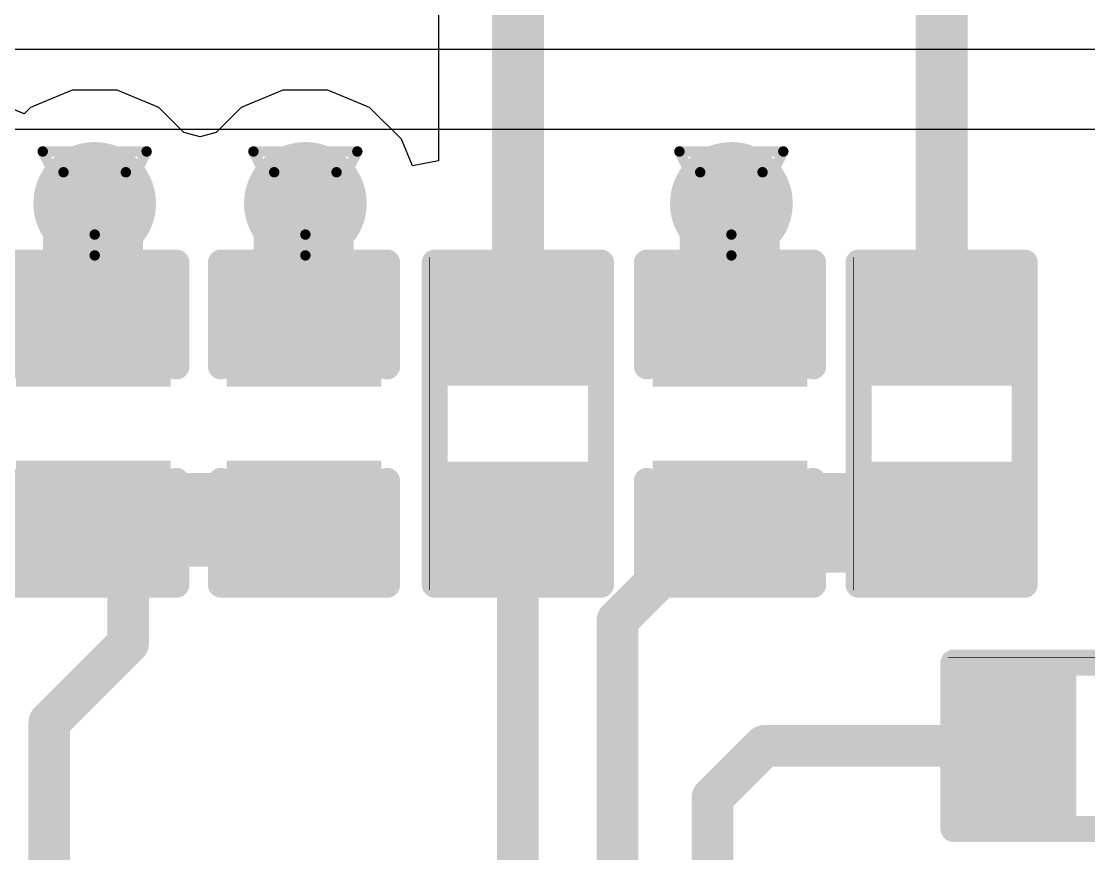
# Model space of a CAD drawing. Header units: inches. Extents: x -1 to 208, y -10 to 150.
# Drawn here: x 14.84 to 20.06, y 52.31 to 56.37 of the extents above; entities that cross this region are included whole.
import ezdxf

# ---------------------------------------------------------------- set-up
doc = ezdxf.new("R2010")
doc.units = ezdxf.units.IN
for name, color, linetype in [('Bottom Layer', 5, 'Continuous'), ('Drill Drawing', 1, 'Continuous'), ('Top Layer', 1, 'Continuous'), ('Top Overlay', 2, 'Continuous'), ('Top Paste', 8, 'Continuous'), ('Top Solder', 216, 'Continuous'), ('Via Holes', 16, 'Continuous')]:
    doc.layers.add(name, color=color, linetype=linetype)

# ---------------------------------------------------------------- blocks, each defined once
blk = doc.blocks.new('R___0402_28')
at = {"layer": 'Top Layer'}
for points in [[(-0.6985, -0.3175), (-0.6985, 0.3175), (-0.2413, 0.3175), (-0.2413, -0.3175)], [(0.2413, -0.3175), (0.2413, 0.3175), (0.6985, 0.3175), (0.6985, -0.3175)]]:
    blk.add_hatch(color=1, dxfattribs=at).paths.add_polyline_path(points)
at = {"layer": 'Top Paste'}
for points in [[(-0.6985, -0.3175), (-0.6985, 0.3175), (-0.2413, 0.3175), (-0.2413, -0.3175)], [(0.2413, -0.3175), (0.2413, 0.3175), (0.6985, 0.3175), (0.6985, -0.3175)]]:
    blk.add_hatch(color=8, dxfattribs=at).paths.add_polyline_path(points)
at = {"layer": 'Top Solder'}
for points in [[(-0.7535, -0.3725), (-0.7535, 0.3725), (-0.1863, 0.3725), (-0.1863, -0.3725)], [(0.1863, -0.3725), (0.1863, 0.3725), (0.7535, 0.3725), (0.7535, -0.3725)]]:
    blk.add_hatch(color=216, dxfattribs=at).paths.add_polyline_path(points)
at = {"layer": 'Top Overlay'}
for points in [[(-0.7874, -0.4064, 0.127, 0.127, 0), (-0.7874, 0.4064, 0.127, 0.127, 0)], [(0.7874, 0.4064, 0.127, 0.127, 0), (-0.7874, 0.4064, 0.127, 0.127, 0)], [(0.7874, -0.4064, 0.127, 0.127, 0), (0.7874, 0.4064, 0.127, 0.127, 0)], [(0.7874, -0.4064, 0.127, 0.127, 0), (-0.7874, -0.4064, 0.127, 0.127, 0)], [(0.8128, -0.4318, 0.00323, 0.00323, 0), (-0.8128, -0.4318, 0.00323, 0.00323, 0)]]:
    blk.add_lwpolyline(points, format="xyseb", dxfattribs=at)
for points in [[(-0.8191, 0.4064, 0.0635, 0.0635, 1), (-0.7556, 0.4064, 0.0635, 0.0635, 1)], [(-0.8191, 0.4064, 0.0635, 0.0635, 1), (-0.7556, 0.4064, 0.0635, 0.0635, 1)], [(0.7556, 0.4064, 0.0635, 0.0635, 1), (0.8191, 0.4064, 0.0635, 0.0635, 1)], [(0.7556, 0.4064, 0.0635, 0.0635, 1), (0.8191, 0.4064, 0.0635, 0.0635, 1)], [(-0.8191, -0.4064, 0.0635, 0.0635, 1), (-0.7556, -0.4064, 0.0635, 0.0635, 1)], [(-0.8191, -0.4064, 0.0635, 0.0635, 1), (-0.7556, -0.4064, 0.0635, 0.0635, 1)], [(0.7556, -0.4064, 0.0635, 0.0635, 1), (0.8191, -0.4064, 0.0635, 0.0635, 1)], [(0.7556, -0.4064, 0.0635, 0.0635, 1), (0.8191, -0.4064, 0.0635, 0.0635, 1)], [(-0.8136, -0.4318, 0.00161, 0.00161, 1), (-0.812, -0.4318, 0.00161, 0.00161, 1)], [(0.812, -0.4318, 0.00161, 0.00161, 1), (0.8136, -0.4318, 0.00161, 0.00161, 1)]]:
    blk.add_lwpolyline(points, format="xyseb", close=True, dxfattribs=at)
blk = doc.blocks.new('R___0402_29')
at = {"layer": 'Top Layer'}
for points in [[(-0.6985, -0.3175), (-0.6985, 0.3175), (-0.2413, 0.3175), (-0.2413, -0.3175)], [(0.2413, -0.3175), (0.2413, 0.3175), (0.6985, 0.3175), (0.6985, -0.3175)]]:
    blk.add_hatch(color=1, dxfattribs=at).paths.add_polyline_path(points)
at = {"layer": 'Top Paste'}
for points in [[(-0.6985, -0.3175), (-0.6985, 0.3175), (-0.2413, 0.3175), (-0.2413, -0.3175)], [(0.2413, -0.3175), (0.2413, 0.3175), (0.6985, 0.3175), (0.6985, -0.3175)]]:
    blk.add_hatch(color=8, dxfattribs=at).paths.add_polyline_path(points)
at = {"layer": 'Top Solder'}
for points in [[(-0.7535, -0.3725), (-0.7535, 0.3725), (-0.1863, 0.3725), (-0.1863, -0.3725)], [(0.1863, -0.3725), (0.1863, 0.3725), (0.7535, 0.3725), (0.7535, -0.3725)]]:
    blk.add_hatch(color=216, dxfattribs=at).paths.add_polyline_path(points)
at = {"layer": 'Top Overlay'}
for points in [[(-0.7874, 0.4064, 0.127, 0.127, 0), (-0.7874, -0.4064, 0.127, 0.127, 0)], [(0.7874, 0.4064, 0.127, 0.127, 0), (-0.7874, 0.4064, 0.127, 0.127, 0)], [(0.7874, 0.4064, 0.127, 0.127, 0), (0.7874, -0.4064, 0.127, 0.127, 0)], [(0.7874, -0.4064, 0.127, 0.127, 0), (-0.7874, -0.4064, 0.127, 0.127, 0)], [(0.8128, -0.4318, 0.00323, 0.00323, 0), (-0.8128, -0.4318, 0.00323, 0.00323, 0)]]:
    blk.add_lwpolyline(points, format="xyseb", dxfattribs=at)
for points in [[(-0.8191, 0.4064, 0.0635, 0.0635, 1), (-0.7556, 0.4064, 0.0635, 0.0635, 1)], [(-0.8191, 0.4064, 0.0635, 0.0635, 1), (-0.7556, 0.4064, 0.0635, 0.0635, 1)], [(0.7556, 0.4064, 0.0635, 0.0635, 1), (0.8191, 0.4064, 0.0635, 0.0635, 1)], [(0.7556, 0.4064, 0.0635, 0.0635, 1), (0.8191, 0.4064, 0.0635, 0.0635, 1)], [(-0.8191, -0.4064, 0.0635, 0.0635, 1), (-0.7556, -0.4064, 0.0635, 0.0635, 1)], [(-0.8191, -0.4064, 0.0635, 0.0635, 1), (-0.7556, -0.4064, 0.0635, 0.0635, 1)], [(0.7556, -0.4064, 0.0635, 0.0635, 1), (0.8191, -0.4064, 0.0635, 0.0635, 1)], [(0.7556, -0.4064, 0.0635, 0.0635, 1), (0.8191, -0.4064, 0.0635, 0.0635, 1)], [(-0.8136, -0.4318, 0.00161, 0.00161, 1), (-0.812, -0.4318, 0.00161, 0.00161, 1)], [(0.812, -0.4318, 0.00161, 0.00161, 1), (0.8136, -0.4318, 0.00161, 0.00161, 1)]]:
    blk.add_lwpolyline(points, format="xyseb", close=True, dxfattribs=at)
blk = doc.blocks.new('R___0402_30')
at = {"layer": 'Top Layer'}
for points in [[(-0.6985, -0.3175), (-0.6985, 0.3175), (-0.2413, 0.3175), (-0.2413, -0.3175)], [(0.2413, -0.3175), (0.2413, 0.3175), (0.6985, 0.3175), (0.6985, -0.3175)]]:
    blk.add_hatch(color=1, dxfattribs=at).paths.add_polyline_path(points)
at = {"layer": 'Top Paste'}
for points in [[(-0.6985, -0.3175), (-0.6985, 0.3175), (-0.2413, 0.3175), (-0.2413, -0.3175)], [(0.2413, -0.3175), (0.2413, 0.3175), (0.6985, 0.3175), (0.6985, -0.3175)]]:
    blk.add_hatch(color=8, dxfattribs=at).paths.add_polyline_path(points)
at = {"layer": 'Top Solder'}
for points in [[(-0.7535, -0.3725), (-0.7535, 0.3725), (-0.1863, 0.3725), (-0.1863, -0.3725)], [(0.1863, -0.3725), (0.1863, 0.3725), (0.7535, 0.3725), (0.7535, -0.3725)]]:
    blk.add_hatch(color=216, dxfattribs=at).paths.add_polyline_path(points)
at = {"layer": 'Top Overlay'}
for points in [[(-0.7874, -0.4064, 0.127, 0.127, 0), (-0.7874, 0.4064, 0.127, 0.127, 0)], [(0.7874, 0.4064, 0.127, 0.127, 0), (-0.7874, 0.4064, 0.127, 0.127, 0)], [(0.7874, -0.4064, 0.127, 0.127, 0), (0.7874, 0.4064, 0.127, 0.127, 0)], [(0.7874, -0.4064, 0.127, 0.127, 0), (-0.7874, -0.4064, 0.127, 0.127, 0)], [(0.8128, -0.4318, 0.00323, 0.00323, 0), (-0.8128, -0.4318, 0.00323, 0.00323, 0)]]:
    blk.add_lwpolyline(points, format="xyseb", dxfattribs=at)
for points in [[(-0.8191, 0.4064, 0.0635, 0.0635, 1), (-0.7556, 0.4064, 0.0635, 0.0635, 1)], [(-0.8191, 0.4064, 0.0635, 0.0635, 1), (-0.7556, 0.4064, 0.0635, 0.0635, 1)], [(0.7556, 0.4064, 0.0635, 0.0635, 1), (0.8191, 0.4064, 0.0635, 0.0635, 1)], [(0.7556, 0.4064, 0.0635, 0.0635, 1), (0.8191, 0.4064, 0.0635, 0.0635, 1)], [(-0.8191, -0.4064, 0.0635, 0.0635, 1), (-0.7556, -0.4064, 0.0635, 0.0635, 1)], [(-0.8191, -0.4064, 0.0635, 0.0635, 1), (-0.7556, -0.4064, 0.0635, 0.0635, 1)], [(0.7556, -0.4064, 0.0635, 0.0635, 1), (0.8191, -0.4064, 0.0635, 0.0635, 1)], [(0.7556, -0.4064, 0.0635, 0.0635, 1), (0.8191, -0.4064, 0.0635, 0.0635, 1)], [(-0.8136, -0.4318, 0.00161, 0.00161, 1), (-0.812, -0.4318, 0.00161, 0.00161, 1)], [(0.812, -0.4318, 0.00161, 0.00161, 1), (0.8136, -0.4318, 0.00161, 0.00161, 1)]]:
    blk.add_lwpolyline(points, format="xyseb", close=True, dxfattribs=at)
blk = doc.blocks.new('C___0402_109')
at = {"layer": 'Top Layer'}
for points in [[(-0.6985, -0.3175), (-0.6985, 0.3175), (-0.2413, 0.3175), (-0.2413, -0.3175)], [(0.2413, -0.3175), (0.2413, 0.3175), (0.6985, 0.3175), (0.6985, -0.3175)]]:
    blk.add_hatch(color=1, dxfattribs=at).paths.add_polyline_path(points)
at = {"layer": 'Top Paste'}
for points in [[(-0.6985, -0.3175), (-0.6985, 0.3175), (-0.2413, 0.3175), (-0.2413, -0.3175)], [(0.2413, -0.3175), (0.2413, 0.3175), (0.6985, 0.3175), (0.6985, -0.3175)]]:
    blk.add_hatch(color=8, dxfattribs=at).paths.add_polyline_path(points)
at = {"layer": 'Top Solder'}
for points in [[(-0.7585, -0.3775), (-0.7585, 0.3775), (-0.1813, 0.3775), (-0.1813, -0.3775)], [(0.1813, -0.3775), (0.1813, 0.3775), (0.7585, 0.3775), (0.7585, -0.3775)]]:
    blk.add_hatch(color=216, dxfattribs=at).paths.add_polyline_path(points)
at = {"layer": 'Top Overlay'}
for points in [[(-0.2794, 0.4064, 0.127, 0.127, 0), (-0.7874, 0.4064, 0.127, 0.127, 0)], [(-0.7874, -0.4064, 0.127, 0.127, 0), (-0.7874, 0.4064, 0.127, 0.127, 0)], [(0.7874, 0.4064, 0.127, 0.127, 0), (0.2794, 0.4064, 0.127, 0.127, 0)], [(0.7874, -0.4064, 0.127, 0.127, 0), (0.7874, 0.4064, 0.127, 0.127, 0)], [(-0.2794, -0.4064, 0.127, 0.127, 0), (-0.7874, -0.4064, 0.127, 0.127, 0)], [(0.7874, -0.4064, 0.127, 0.127, 0), (0.2794, -0.4064, 0.127, 0.127, 0)]]:
    blk.add_lwpolyline(points, format="xyseb", dxfattribs=at)
for points in [[(-0.8191, 0.4064, 0.0635, 0.0635, 1), (-0.7556, 0.4064, 0.0635, 0.0635, 1)], [(-0.8191, 0.4064, 0.0635, 0.0635, 1), (-0.7556, 0.4064, 0.0635, 0.0635, 1)], [(-0.3111, 0.4064, 0.0635, 0.0635, 1), (-0.2477, 0.4064, 0.0635, 0.0635, 1)], [(0.2477, 0.4064, 0.0635, 0.0635, 1), (0.3111, 0.4064, 0.0635, 0.0635, 1)], [(0.7556, 0.4064, 0.0635, 0.0635, 1), (0.8191, 0.4064, 0.0635, 0.0635, 1)], [(0.7556, 0.4064, 0.0635, 0.0635, 1), (0.8191, 0.4064, 0.0635, 0.0635, 1)], [(-0.8191, -0.4064, 0.0635, 0.0635, 1), (-0.7556, -0.4064, 0.0635, 0.0635, 1)], [(-0.8191, -0.4064, 0.0635, 0.0635, 1), (-0.7556, -0.4064, 0.0635, 0.0635, 1)], [(-0.3111, -0.4064, 0.0635, 0.0635, 1), (-0.2477, -0.4064, 0.0635, 0.0635, 1)], [(0.2477, -0.4064, 0.0635, 0.0635, 1), (0.3111, -0.4064, 0.0635, 0.0635, 1)], [(0.7556, -0.4064, 0.0635, 0.0635, 1), (0.8191, -0.4064, 0.0635, 0.0635, 1)], [(0.7556, -0.4064, 0.0635, 0.0635, 1), (0.8191, -0.4064, 0.0635, 0.0635, 1)]]:
    blk.add_lwpolyline(points, format="xyseb", close=True, dxfattribs=at)
blk = doc.blocks.new('C___0402_110')
at = {"layer": 'Top Layer'}
for points in [[(-0.6985, -0.3175), (-0.6985, 0.3175), (-0.2413, 0.3175), (-0.2413, -0.3175)], [(0.2413, -0.3175), (0.2413, 0.3175), (0.6985, 0.3175), (0.6985, -0.3175)]]:
    blk.add_hatch(color=1, dxfattribs=at).paths.add_polyline_path(points)
at = {"layer": 'Top Paste'}
for points in [[(-0.6985, -0.3175), (-0.6985, 0.3175), (-0.2413, 0.3175), (-0.2413, -0.3175)], [(0.2413, -0.3175), (0.2413, 0.3175), (0.6985, 0.3175), (0.6985, -0.3175)]]:
    blk.add_hatch(color=8, dxfattribs=at).paths.add_polyline_path(points)
at = {"layer": 'Top Solder'}
for points in [[(-0.7585, -0.3775), (-0.7585, 0.3775), (-0.1813, 0.3775), (-0.1813, -0.3775)], [(0.1813, -0.3775), (0.1813, 0.3775), (0.7585, 0.3775), (0.7585, -0.3775)]]:
    blk.add_hatch(color=216, dxfattribs=at).paths.add_polyline_path(points)
at = {"layer": 'Top Overlay'}
for points in [[(-0.2794, 0.4064, 0.127, 0.127, 0), (-0.7874, 0.4064, 0.127, 0.127, 0)], [(-0.7874, -0.4064, 0.127, 0.127, 0), (-0.7874, 0.4064, 0.127, 0.127, 0)], [(0.7874, 0.4064, 0.127, 0.127, 0), (0.2794, 0.4064, 0.127, 0.127, 0)], [(0.7874, -0.4064, 0.127, 0.127, 0), (0.7874, 0.4064, 0.127, 0.127, 0)], [(-0.2794, -0.4064, 0.127, 0.127, 0), (-0.7874, -0.4064, 0.127, 0.127, 0)], [(0.7874, -0.4064, 0.127, 0.127, 0), (0.2794, -0.4064, 0.127, 0.127, 0)]]:
    blk.add_lwpolyline(points, format="xyseb", dxfattribs=at)
for points in [[(-0.8191, 0.4064, 0.0635, 0.0635, 1), (-0.7556, 0.4064, 0.0635, 0.0635, 1)], [(-0.8191, 0.4064, 0.0635, 0.0635, 1), (-0.7556, 0.4064, 0.0635, 0.0635, 1)], [(-0.3111, 0.4064, 0.0635, 0.0635, 1), (-0.2477, 0.4064, 0.0635, 0.0635, 1)], [(0.2477, 0.4064, 0.0635, 0.0635, 1), (0.3111, 0.4064, 0.0635, 0.0635, 1)], [(0.7556, 0.4064, 0.0635, 0.0635, 1), (0.8191, 0.4064, 0.0635, 0.0635, 1)], [(0.7556, 0.4064, 0.0635, 0.0635, 1), (0.8191, 0.4064, 0.0635, 0.0635, 1)], [(-0.8191, -0.4064, 0.0635, 0.0635, 1), (-0.7556, -0.4064, 0.0635, 0.0635, 1)], [(-0.8191, -0.4064, 0.0635, 0.0635, 1), (-0.7556, -0.4064, 0.0635, 0.0635, 1)], [(-0.3111, -0.4064, 0.0635, 0.0635, 1), (-0.2477, -0.4064, 0.0635, 0.0635, 1)], [(0.2477, -0.4064, 0.0635, 0.0635, 1), (0.3111, -0.4064, 0.0635, 0.0635, 1)], [(0.7556, -0.4064, 0.0635, 0.0635, 1), (0.8191, -0.4064, 0.0635, 0.0635, 1)], [(0.7556, -0.4064, 0.0635, 0.0635, 1), (0.8191, -0.4064, 0.0635, 0.0635, 1)]]:
    blk.add_lwpolyline(points, format="xyseb", close=True, dxfattribs=at)
blk = doc.blocks.new('C___0402_115')
at = {"layer": 'Top Layer'}
for points in [[(-0.6985, -0.3175), (-0.6985, 0.3175), (-0.2413, 0.3175), (-0.2413, -0.3175)], [(0.2413, -0.3175), (0.2413, 0.3175), (0.6985, 0.3175), (0.6985, -0.3175)]]:
    blk.add_hatch(color=1, dxfattribs=at).paths.add_polyline_path(points)
at = {"layer": 'Top Paste'}
for points in [[(-0.6985, -0.3175), (-0.6985, 0.3175), (-0.2413, 0.3175), (-0.2413, -0.3175)], [(0.2413, -0.3175), (0.2413, 0.3175), (0.6985, 0.3175), (0.6985, -0.3175)]]:
    blk.add_hatch(color=8, dxfattribs=at).paths.add_polyline_path(points)
at = {"layer": 'Top Solder'}
for points in [[(-0.7585, -0.3775), (-0.7585, 0.3775), (-0.1813, 0.3775), (-0.1813, -0.3775)], [(0.1813, -0.3775), (0.1813, 0.3775), (0.7585, 0.3775), (0.7585, -0.3775)]]:
    blk.add_hatch(color=216, dxfattribs=at).paths.add_polyline_path(points)
at = {"layer": 'Top Overlay'}
for points in [[(-0.2794, 0.4064, 0.127, 0.127, 0), (-0.7874, 0.4064, 0.127, 0.127, 0)], [(-0.7874, -0.4064, 0.127, 0.127, 0), (-0.7874, 0.4064, 0.127, 0.127, 0)], [(0.7874, 0.4064, 0.127, 0.127, 0), (0.2794, 0.4064, 0.127, 0.127, 0)], [(0.7874, -0.4064, 0.127, 0.127, 0), (0.7874, 0.4064, 0.127, 0.127, 0)], [(-0.2794, -0.4064, 0.127, 0.127, 0), (-0.7874, -0.4064, 0.127, 0.127, 0)], [(0.7874, -0.4064, 0.127, 0.127, 0), (0.2794, -0.4064, 0.127, 0.127, 0)]]:
    blk.add_lwpolyline(points, format="xyseb", dxfattribs=at)
for points in [[(-0.8191, 0.4064, 0.0635, 0.0635, 1), (-0.7556, 0.4064, 0.0635, 0.0635, 1)], [(-0.8191, 0.4064, 0.0635, 0.0635, 1), (-0.7556, 0.4064, 0.0635, 0.0635, 1)], [(-0.3111, 0.4064, 0.0635, 0.0635, 1), (-0.2477, 0.4064, 0.0635, 0.0635, 1)], [(0.2477, 0.4064, 0.0635, 0.0635, 1), (0.3111, 0.4064, 0.0635, 0.0635, 1)], [(0.7556, 0.4064, 0.0635, 0.0635, 1), (0.8191, 0.4064, 0.0635, 0.0635, 1)], [(0.7556, 0.4064, 0.0635, 0.0635, 1), (0.8191, 0.4064, 0.0635, 0.0635, 1)], [(-0.8191, -0.4064, 0.0635, 0.0635, 1), (-0.7556, -0.4064, 0.0635, 0.0635, 1)], [(-0.8191, -0.4064, 0.0635, 0.0635, 1), (-0.7556, -0.4064, 0.0635, 0.0635, 1)], [(-0.3111, -0.4064, 0.0635, 0.0635, 1), (-0.2477, -0.4064, 0.0635, 0.0635, 1)], [(0.2477, -0.4064, 0.0635, 0.0635, 1), (0.3111, -0.4064, 0.0635, 0.0635, 1)], [(0.7556, -0.4064, 0.0635, 0.0635, 1), (0.8191, -0.4064, 0.0635, 0.0635, 1)], [(0.7556, -0.4064, 0.0635, 0.0635, 1), (0.8191, -0.4064, 0.0635, 0.0635, 1)]]:
    blk.add_lwpolyline(points, format="xyseb", close=True, dxfattribs=at)

msp = doc.modelspace()

# ---------------------------------------------------------------- hatches: boundary and pattern name
at = {"layer": 'Bottom Layer'}
h = msp.add_hatch(color=5, dxfattribs=at)
edge = h.paths.add_edge_path()
edge.add_arc((15.1986, 55.484), 0.3, 0, 360)
h = msp.add_hatch(color=5, dxfattribs=at)
edge = h.paths.add_edge_path()
edge.add_arc((16.2287, 55.484), 0.3, 0, 360)
h = msp.add_hatch(color=5, dxfattribs=at)
edge = h.paths.add_edge_path()
edge.add_arc((18.3115, 55.484), 0.3, 0, 360)
at = {"layer": 'Top Layer'}
h = msp.add_hatch(color=1, dxfattribs=at)
edge = h.paths.add_edge_path()
edge.add_arc((15.1986, 55.484), 0.3, 0, 360)
h = msp.add_hatch(color=1, dxfattribs=at)
edge = h.paths.add_edge_path()
edge.add_arc((16.2287, 55.484), 0.3, 0, 360)
h = msp.add_hatch(color=1, dxfattribs=at)
edge = h.paths.add_edge_path()
edge.add_arc((18.3115, 55.484), 0.3, 0, 360)
for points in [[(15.4344, 55.484), (14.9456, 55.484), (14.9456, 54.8774), (15.4344, 54.8774)], [(16.4646, 55.484), (15.9758, 55.484), (15.9758, 54.8775), (16.4646, 54.8775)], [(18.5474, 55.484), (18.0586, 55.484), (18.0586, 54.8775), (18.5474, 54.8775)], [(16.5396, 54.1662), (14.8743, 54.1662), (14.8743, 53.709), (16.5396, 53.709)], [(19.6765, 54.1662), (17.9874, 54.1662), (17.9874, 53.6793), (19.6765, 53.6793)]]:
    msp.add_hatch(color=1, dxfattribs=at).paths.add_polyline_path(points)
at = {"layer": 'Via Holes'}
h = msp.add_hatch(color=7, dxfattribs=at)
edge = h.paths.add_edge_path()
edge.add_arc((15.1986, 55.484), 0.15, 0, 360)
h = msp.add_hatch(color=7, dxfattribs=at)
edge = h.paths.add_edge_path()
edge.add_arc((16.2287, 55.484), 0.15, 0, 360)
h = msp.add_hatch(color=7, dxfattribs=at)
edge = h.paths.add_edge_path()
edge.add_arc((18.3115, 55.484), 0.15, 0, 360)

# ---------------------------------------------------------------- linework, layer by layer
at = {"layer": 'Bottom Layer'}
for p, q in [((23.1065, 56.2356), (9.3617, 56.2356)), ((9.3617, 55.8471), (23.1065, 55.8471))]:
    msp.add_line(p, q, dxfattribs=at)
at = {"layer": 'Drill Drawing'}
for points in [[(14.9446, 55.738, 0.0508, 0.0508, 0), (15.4526, 55.738, 0.0508, 0.0508, 0)], [(14.9446, 55.738, 0.0508, 0.0508, 0), (15.1986, 55.23, 0.0508, 0.0508, 0)], [(15.1986, 55.23, 0.0508, 0.0508, 0), (15.4526, 55.738, 0.0508, 0.0508, 0)], [(15.9747, 55.738, 0.0508, 0.0508, 0), (16.4827, 55.738, 0.0508, 0.0508, 0)], [(15.9747, 55.738, 0.0508, 0.0508, 0), (16.2287, 55.23, 0.0508, 0.0508, 0)], [(16.2287, 55.23, 0.0508, 0.0508, 0), (16.4827, 55.738, 0.0508, 0.0508, 0)], [(18.0575, 55.738, 0.0508, 0.0508, 0), (18.5655, 55.738, 0.0508, 0.0508, 0)], [(18.0575, 55.738, 0.0508, 0.0508, 0), (18.3115, 55.23, 0.0508, 0.0508, 0)], [(18.3115, 55.23, 0.0508, 0.0508, 0), (18.5655, 55.738, 0.0508, 0.0508, 0)], [(15.0462, 55.6364, 0.0508, 0.0508, 0), (15.351, 55.6364, 0.0508, 0.0508, 0)], [(15.0462, 55.6364, 0.0508, 0.0508, 0), (15.1986, 55.3316, 0.0508, 0.0508, 0)], [(15.1986, 55.3316, 0.0508, 0.0508, 0), (15.351, 55.6364, 0.0508, 0.0508, 0)], [(16.0763, 55.6364, 0.0508, 0.0508, 0), (16.3811, 55.6364, 0.0508, 0.0508, 0)], [(16.0763, 55.6364, 0.0508, 0.0508, 0), (16.2287, 55.3316, 0.0508, 0.0508, 0)], [(16.2287, 55.3316, 0.0508, 0.0508, 0), (16.3811, 55.6364, 0.0508, 0.0508, 0)], [(18.1591, 55.6364, 0.0508, 0.0508, 0), (18.4639, 55.6364, 0.0508, 0.0508, 0)], [(18.1591, 55.6364, 0.0508, 0.0508, 0), (18.3115, 55.3316, 0.0508, 0.0508, 0)], [(18.3115, 55.3316, 0.0508, 0.0508, 0), (18.4639, 55.6364, 0.0508, 0.0508, 0)]]:
    msp.add_lwpolyline(points, format="xyseb", dxfattribs=at)
for points in [[(14.9319, 55.738, 0.0254, 0.0254, 1), (14.9573, 55.738, 0.0254, 0.0254, 1)], [(14.9319, 55.738, 0.0254, 0.0254, 1), (14.9573, 55.738, 0.0254, 0.0254, 1)], [(15.4399, 55.738, 0.0254, 0.0254, 1), (15.4653, 55.738, 0.0254, 0.0254, 1)], [(15.4399, 55.738, 0.0254, 0.0254, 1), (15.4653, 55.738, 0.0254, 0.0254, 1)], [(15.962, 55.738, 0.0254, 0.0254, 1), (15.9874, 55.738, 0.0254, 0.0254, 1)], [(15.962, 55.738, 0.0254, 0.0254, 1), (15.9874, 55.738, 0.0254, 0.0254, 1)], [(16.47, 55.738, 0.0254, 0.0254, 1), (16.4954, 55.738, 0.0254, 0.0254, 1)], [(16.47, 55.738, 0.0254, 0.0254, 1), (16.4954, 55.738, 0.0254, 0.0254, 1)], [(18.0448, 55.738, 0.0254, 0.0254, 1), (18.0702, 55.738, 0.0254, 0.0254, 1)], [(18.0448, 55.738, 0.0254, 0.0254, 1), (18.0702, 55.738, 0.0254, 0.0254, 1)], [(18.5528, 55.738, 0.0254, 0.0254, 1), (18.5782, 55.738, 0.0254, 0.0254, 1)], [(18.5528, 55.738, 0.0254, 0.0254, 1), (18.5782, 55.738, 0.0254, 0.0254, 1)], [(15.0335, 55.6364, 0.0254, 0.0254, 1), (15.0589, 55.6364, 0.0254, 0.0254, 1)], [(15.0335, 55.6364, 0.0254, 0.0254, 1), (15.0589, 55.6364, 0.0254, 0.0254, 1)], [(15.3383, 55.6364, 0.0254, 0.0254, 1), (15.3637, 55.6364, 0.0254, 0.0254, 1)], [(15.3383, 55.6364, 0.0254, 0.0254, 1), (15.3637, 55.6364, 0.0254, 0.0254, 1)], [(16.0636, 55.6364, 0.0254, 0.0254, 1), (16.089, 55.6364, 0.0254, 0.0254, 1)], [(16.0636, 55.6364, 0.0254, 0.0254, 1), (16.089, 55.6364, 0.0254, 0.0254, 1)], [(16.3684, 55.6364, 0.0254, 0.0254, 1), (16.3938, 55.6364, 0.0254, 0.0254, 1)], [(16.3684, 55.6364, 0.0254, 0.0254, 1), (16.3938, 55.6364, 0.0254, 0.0254, 1)], [(18.1464, 55.6364, 0.0254, 0.0254, 1), (18.1718, 55.6364, 0.0254, 0.0254, 1)], [(18.1464, 55.6364, 0.0254, 0.0254, 1), (18.1718, 55.6364, 0.0254, 0.0254, 1)], [(18.4512, 55.6364, 0.0254, 0.0254, 1), (18.4766, 55.6364, 0.0254, 0.0254, 1)], [(18.4512, 55.6364, 0.0254, 0.0254, 1), (18.4766, 55.6364, 0.0254, 0.0254, 1)], [(15.1859, 55.3316, 0.0254, 0.0254, 1), (15.2113, 55.3316, 0.0254, 0.0254, 1)], [(15.1859, 55.3316, 0.0254, 0.0254, 1), (15.2113, 55.3316, 0.0254, 0.0254, 1)], [(16.216, 55.3316, 0.0254, 0.0254, 1), (16.2414, 55.3316, 0.0254, 0.0254, 1)], [(16.216, 55.3316, 0.0254, 0.0254, 1), (16.2414, 55.3316, 0.0254, 0.0254, 1)], [(18.2988, 55.3316, 0.0254, 0.0254, 1), (18.3242, 55.3316, 0.0254, 0.0254, 1)], [(18.2988, 55.3316, 0.0254, 0.0254, 1), (18.3242, 55.3316, 0.0254, 0.0254, 1)], [(15.1859, 55.23, 0.0254, 0.0254, 1), (15.2113, 55.23, 0.0254, 0.0254, 1)], [(15.1859, 55.23, 0.0254, 0.0254, 1), (15.2113, 55.23, 0.0254, 0.0254, 1)], [(16.216, 55.23, 0.0254, 0.0254, 1), (16.2414, 55.23, 0.0254, 0.0254, 1)], [(16.216, 55.23, 0.0254, 0.0254, 1), (16.2414, 55.23, 0.0254, 0.0254, 1)], [(18.2988, 55.23, 0.0254, 0.0254, 1), (18.3242, 55.23, 0.0254, 0.0254, 1)], [(18.2988, 55.23, 0.0254, 0.0254, 1), (18.3242, 55.23, 0.0254, 0.0254, 1)]]:
    msp.add_lwpolyline(points, format="xyseb", close=True, dxfattribs=at)
at = {"layer": 'Top Layer'}
for p, q in [((16.8793, 64.7582), (16.8793, 55.6929)), ((15.0884, 56.038), (14.8848, 55.9536)), ((15.3088, 56.038), (15.0884, 56.038)), ((15.5124, 55.9536), (15.3088, 56.038)), ((16.1185, 56.038), (15.9149, 55.9536)), ((16.3389, 56.038), (16.1185, 56.038)), ((16.5425, 55.9536), (16.3389, 56.038)), ((14.8535, 55.9223), (14.7362, 55.9709)), ((14.8848, 55.9536), (14.8535, 55.9223)), ((15.6352, 55.8308), (15.5124, 55.9536)), ((15.9149, 55.9536), (15.7921, 55.8308)), ((16.6983, 55.7978), (16.5425, 55.9536)), ((15.7137, 55.8099), (15.6352, 55.8308)), ((15.7921, 55.8308), (15.7137, 55.8099)), ((16.7523, 55.6676), (16.6983, 55.7978)), ((16.8793, 55.6929), (16.7523, 55.6676))]:
    msp.add_line(p, q, dxfattribs=at)
for points in [[(17.2677, 54.8776, 0.254, 0.254, 0), (17.2677, 64.7582, 0.254, 0.254, 0)], [(19.3395, 54.8776, 0.254, 0.254, 0), (19.3395, 62.223, 0.254, 0.254, 0)], [(15.1918, 53.9376, 0.2032, 0.2032, 0), (15.2097, 53.9376, 0.2032, 0.2032, 0)], [(15.2097, 53.9376, 0.2032, 0.2032, 0), (15.3621, 53.7852, 0.2032, 0.2032, 0)], [(17.2677, 51.9218, 0.2032, 0.2032, 0), (17.2677, 53.9378, 0.2032, 0.2032, 0)], [(17.7544, 53.4464, 0.2032, 0.2032, 0), (18.216, 53.9079, 0.2032, 0.2032, 0)], [(18.216, 53.9079, 0.2032, 0.2032, 0), (18.216, 53.9376, 0.2032, 0.2032, 0)], [(18.216, 53.9376, 0.2032, 0.2032, 0), (18.3049, 53.9376, 0.2032, 0.2032, 0)], [(15.3621, 53.3332, 0.2032, 0.2032, 0), (15.3621, 53.7852, 0.2032, 0.2032, 0)], [(17.7544, 51.6821, 0.2032, 0.2032, 0), (17.7544, 53.4464, 0.2032, 0.2032, 0)], [(14.9765, 52.9476, 0.2032, 0.2032, 0), (15.3621, 53.3332, 0.2032, 0.2032, 0)], [(14.9765, 51.6102, 0.2032, 0.2032, 0), (14.9765, 52.9476, 0.2032, 0.2032, 0)], [(18.2188, 52.5794, 0.2032, 0.2032, 0), (18.4721, 52.8327, 0.2032, 0.2032, 0)], [(18.4721, 52.8327, 0.2032, 0.2032, 0), (19.7146, 52.8327, 0.2032, 0.2032, 0)], [(18.2188, 51.554, 0.2032, 0.2032, 0), (18.2188, 52.5794, 0.2032, 0.2032, 0)]]:
    msp.add_lwpolyline(points, format="xyseb", dxfattribs=at)
for points in [[(17.2042, 54.8776, 0.127, 0.127, 1), (17.3312, 54.8776, 0.127, 0.127, 1)], [(19.276, 54.8776, 0.127, 0.127, 1), (19.403, 54.8776, 0.127, 0.127, 1)], [(15.141, 53.9376, 0.1016, 0.1016, 1), (15.2426, 53.9376, 0.1016, 0.1016, 1)], [(15.1589, 53.9376, 0.1016, 0.1016, 1), (15.2605, 53.9376, 0.1016, 0.1016, 1)], [(15.1589, 53.9376, 0.1016, 0.1016, 1), (15.2605, 53.9376, 0.1016, 0.1016, 1)], [(17.2169, 53.9378, 0.1016, 0.1016, 1), (17.3185, 53.9378, 0.1016, 0.1016, 1)], [(18.1652, 53.9376, 0.1016, 0.1016, 1), (18.2668, 53.9376, 0.1016, 0.1016, 1)], [(18.1652, 53.9376, 0.1016, 0.1016, 1), (18.2668, 53.9376, 0.1016, 0.1016, 1)], [(18.1652, 53.9079, 0.1016, 0.1016, 1), (18.2668, 53.9079, 0.1016, 0.1016, 1)], [(18.1652, 53.9079, 0.1016, 0.1016, 1), (18.2668, 53.9079, 0.1016, 0.1016, 1)], [(18.2541, 53.9376, 0.1016, 0.1016, 1), (18.3557, 53.9376, 0.1016, 0.1016, 1)], [(15.3113, 53.7852, 0.1016, 0.1016, 1), (15.4129, 53.7852, 0.1016, 0.1016, 1)], [(15.3113, 53.7852, 0.1016, 0.1016, 1), (15.4129, 53.7852, 0.1016, 0.1016, 1)], [(17.7036, 53.4464, 0.1016, 0.1016, 1), (17.8052, 53.4464, 0.1016, 0.1016, 1)], [(17.7036, 53.4464, 0.1016, 0.1016, 1), (17.8052, 53.4464, 0.1016, 0.1016, 1)], [(15.3113, 53.3332, 0.1016, 0.1016, 1), (15.4129, 53.3332, 0.1016, 0.1016, 1)], [(15.3113, 53.3332, 0.1016, 0.1016, 1), (15.4129, 53.3332, 0.1016, 0.1016, 1)], [(14.9257, 52.9476, 0.1016, 0.1016, 1), (15.0273, 52.9476, 0.1016, 0.1016, 1)], [(14.9257, 52.9476, 0.1016, 0.1016, 1), (15.0273, 52.9476, 0.1016, 0.1016, 1)], [(18.4213, 52.8327, 0.1016, 0.1016, 1), (18.5229, 52.8327, 0.1016, 0.1016, 1)], [(18.4213, 52.8327, 0.1016, 0.1016, 1), (18.5229, 52.8327, 0.1016, 0.1016, 1)], [(19.6638, 52.8327, 0.1016, 0.1016, 1), (19.7654, 52.8327, 0.1016, 0.1016, 1)], [(18.168, 52.5794, 0.1016, 0.1016, 1), (18.2696, 52.5794, 0.1016, 0.1016, 1)], [(18.168, 52.5794, 0.1016, 0.1016, 1), (18.2696, 52.5794, 0.1016, 0.1016, 1)]]:
    msp.add_lwpolyline(points, format="xyseb", close=True, dxfattribs=at)

# ---------------------------------------------------------------- block references
for name, p, rotation in [('C___0402_109', (15.1918, 54.4075), 270), ('C___0402_110', (16.2221, 54.4075), 270), ('R___0402_28', (17.2677, 54.4077), 270), ('C___0402_115', (18.3049, 54.4075), 270), ('R___0402_30', (19.3395, 54.4077), 270), ('R___0402_29', (20.1845, 52.8327), 180)]:
    msp.add_blockref(name, p, dxfattribs=dict(rotation=rotation))

doc.saveas('drawing.dxf')
